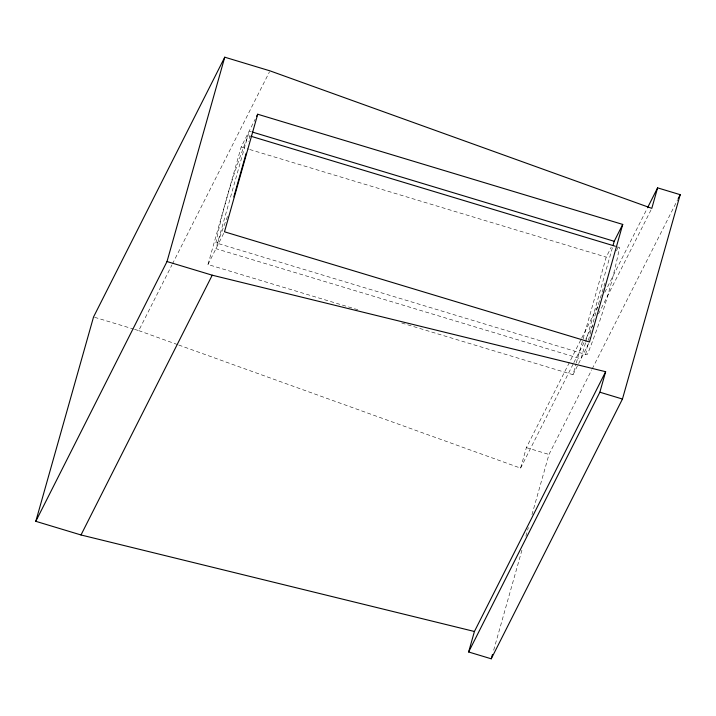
<?xml version="1.0" encoding="UTF-8"?>
<svg xmlns="http://www.w3.org/2000/svg" width="716" height="716" viewBox="0 0 716 716"><rect width="100%" height="100%" fill="white"/><g stroke="black" fill="none" stroke-linecap="round" stroke-linejoin="round"><path stroke-width="0.54" stroke-dasharray="3.58 2.69" d="M617.434 246.886L619.573 247.53C612.252 283.957 601.243 319.739 587.514 354.259L585.706 354.474L215.901 242.84C223.231 206.414 234.239 170.632 247.96 136.112L249.777 135.897L248.703 141.437M585.706 354.474L588.015 342.508M588.427 340.36L594.96 315.702L604.913 283.062M357.83 309.751L207.971 264.508L241.194 146.932L255.2 119.196M178.723 345.014L520.586 468.13L526.376 447.625L581.177 339.142M493.673 650.2L522.232 549.1M525.884 536.195L528.318 527.585M531.961 514.679L548.984 454.454L591.711 369.85M401.721 322.997L572.988 374.701L576.013 364.005M576.317 362.94L606.219 257.125L611.213 247.226M585.518 342.83L580.989 358.868L215.964 248.676L249.186 131.1L251.334 131.744M585.822 341.765L612.699 246.635M227.518 216.402L217.718 242.626L215.901 242.84M616.503 250.851L617.765 247.745L619.573 247.53M134.545 329.342L138.752 330.613L171.929 264.929M172.44 263.927L269.467 71.842M207.971 264.508L224.484 231.805M581.678 338.149L598.773 304.309M604.805 292.361L647.04 208.759M520.586 468.13L573.373 363.621M573.874 362.627L585.437 339.733M585.939 338.74L592.481 325.798M598.513 313.859L651.3 209.349M572.988 374.701L589.51 341.997M592.222 368.856L677.685 199.657M241.194 146.932L248.685 149.188M249.759 149.519L606.219 257.125M94.593 317.286L133.498 329.029M526.376 447.625L548.984 454.454M138.752 330.613L177.666 344.629"/><path stroke-width="1.07" d="M246.197 153.224L233.837 196.909M35.8 521.32L93.545 316.964L224.761 57.199L269.968 70.848L651.802 208.356L657.592 187.861L680.2 194.68L622.455 399.036L491.239 658.801L468.631 651.981L474.422 631.485L605.647 371.711L212.231 275.195L167.016 261.546L35.8 521.32L81.006 534.968L474.422 631.485M167.016 261.546L224.761 57.199M257.706 114.229L224.484 231.805L589.51 341.997L622.732 224.421L257.706 114.229L256.704 116.216M491.239 658.801L492.456 654.505M613.003 245.561L614.212 241.292L622.732 224.421M468.631 651.981L599.856 392.207L605.647 371.711M81.006 534.968L212.231 275.195M647.541 207.765L657.592 187.861M678.186 198.663L680.2 194.68M252.399 132.066L614.212 241.292M250.842 136.219L615.304 246.241M599.856 392.207L622.455 399.036"/></g></svg>
